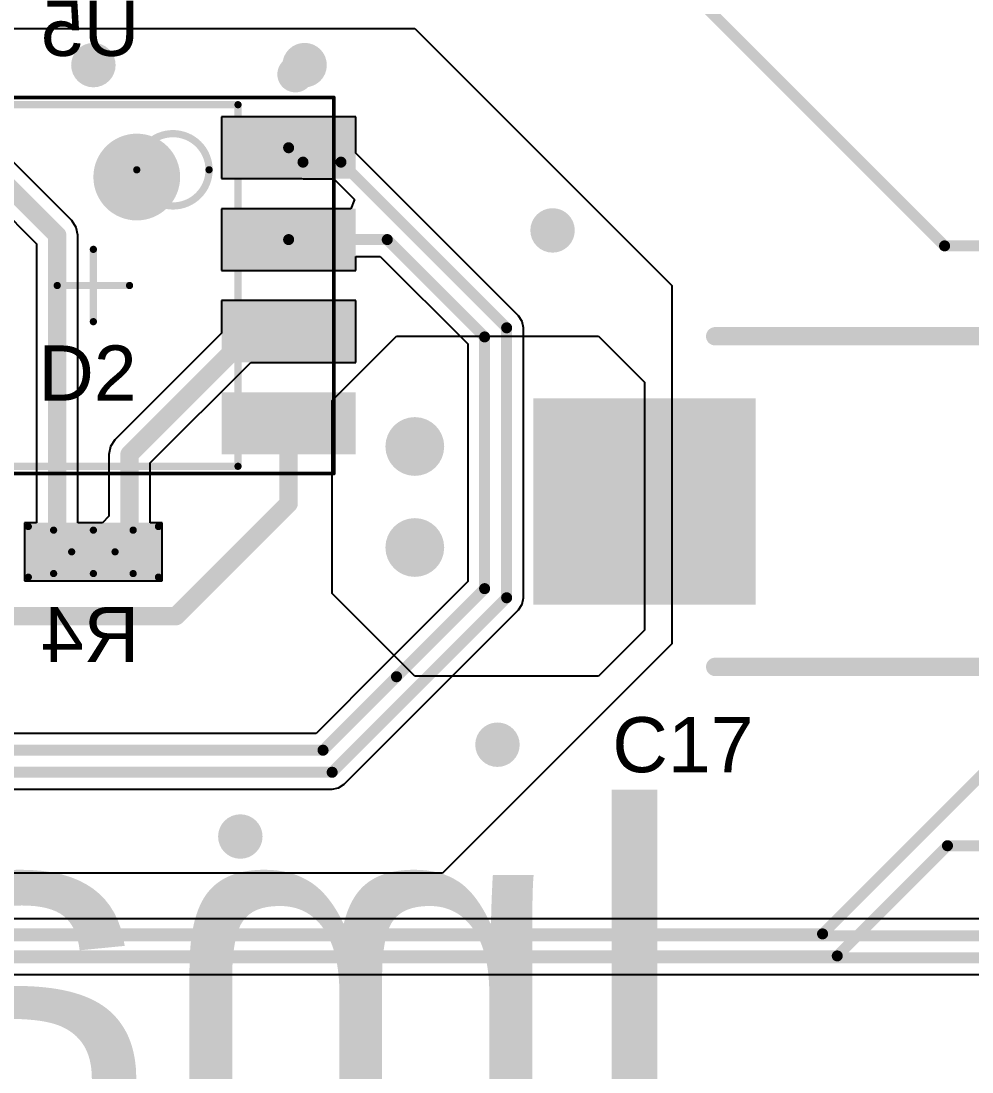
# Model space of a CAD drawing. Header units: millimetres. Extents: x -0.02 to 3.95, y -0.02 to 3.95.
# Drawn here: x 2.921 to 3.438, y 1.897 to 2.469 of the extents above; entities that cross this region are included whole.
import ezdxf

# ---------------------------------------------------------------- set-up
doc = ezdxf.new("R2010")
doc.units = ezdxf.units.MM
doc.header["$MEASUREMENT"] = 0
for name, color, linetype in [('BottomLayer', 5, 'Continuous'), ('BottomOverlay', 54, 'Continuous'), ('BottomPaste', 16, 'Continuous'), ('BottomSolder', 6, 'Continuous'), ('InternalPlane2', 16, 'Continuous'), ('Mechanical13', 56, 'Continuous'), ('Mechanical15', 56, 'Continuous'), ('TopLayer', 1, 'Continuous'), ('TopOverlay', 2, 'Continuous'), ('TopPaste', 8, 'Continuous'), ('TopSolder', 216, 'Continuous'), ('ViaHoleLayer', 16, 'Continuous')]:
    doc.layers.add(name, color=color, linetype=linetype)
doc.styles.add('Arial', font='', dxfattribs={"height": 0.2})
doc.styles.add('SciFly', font='', dxfattribs={"height": 0.2})
doc.styles.get('Arial').set_extended_font_data('Arial')
doc.styles.get('SciFly').set_extended_font_data('SciFly')

# ---------------------------------------------------------------- blocks, each defined once
blk = doc.blocks.new('2917__7343_M_______34')
at = {"layer": 'TopLayer'}
for points in [[(-0.05452755, 0.05019685), (0.05452755, 0.05019685), (0.05452755, -0.05019685), (-0.05452755, -0.05019685)], [(0.19901575, 0.05019685), (0.30807085, 0.05019685), (0.30807085, -0.05019685), (0.19901575, -0.05019685)]]:
    blk.add_hatch(color=1, dxfattribs=at).paths.add_polyline_path(points)
at = {"layer": 'TopPaste'}
for points in [[(-0.05452755, 0.05019685), (0.05452755, 0.05019685), (0.05452755, -0.05019685), (-0.05452755, -0.05019685)], [(0.19901575, 0.05019685), (0.30807085, 0.05019685), (0.30807085, -0.05019685), (0.19901575, -0.05019685)]]:
    blk.add_hatch(color=8, dxfattribs=at).paths.add_polyline_path(points)
at = {"layer": 'TopSolder'}
for points in [[(-0.06052755, 0.05619685), (0.06052755, 0.05619685), (0.06052755, -0.05619685), (-0.06052755, -0.05619685)], [(0.19301575, 0.05619685), (0.31407085, 0.05619685), (0.31407085, -0.05619685), (0.19301575, -0.05619685)]]:
    blk.add_hatch(color=216, dxfattribs=at).paths.add_polyline_path(points)
at = {"layer": 'TopOverlay', "const_width": 0.01}
for points in [[(0.215, 0.09), (0.035, 0.09)], [(0.215, -0.09), (0.035, -0.09)]]:
    blk.add_lwpolyline(points, dxfattribs=at)
at = {"layer": 'TopOverlay'}
for points, const_width in [([(0.0325, 0.09, 1), (0.0375, 0.09, 1)], 0.005), ([(0.2125, 0.09, 1), (0.2175, 0.09, 1)], 0.005), ([(-0.0400787, 0.0759449, 1), (-0.0499213, 0.0759449, 1)], 0.0098425), ([(-0.0523819, 0.0759449, 1), (-0.0474607, 0.0759449, 1)], 0.0049212), ([(-0.0425393, 0.0759449, 1), (-0.0376181, 0.0759449, 1)], 0.0049212), ([(0.0325, -0.09, 1), (0.0375, -0.09, 1)], 0.005), ([(0.2125, -0.09, 1), (0.2175, -0.09, 1)], 0.005)]:
    blk.add_lwpolyline(points, format="xyb", close=True, dxfattribs=dict(at, const_width=const_width))
blk = doc.blocks.new('TMP75C_Q1_B_66')
at = {"layer": 'BottomLayer'}
for points in [[(-0.0757874, 0.08582675), (-0.0757874, 0.06417325), (-0.136811, 0.06417325), (-0.136811, 0.08582675)], [(0.136811, 0.08582675), (0.136811, 0.06417325), (0.0757874, 0.06417325), (0.0757874, 0.08582675)], [(-0.0757874, 0.03582675), (-0.0757874, 0.01417325), (-0.136811, 0.01417325), (-0.136811, 0.03582675)], [(0.136811, 0.03582675), (0.136811, 0.01417325), (0.0757874, 0.01417325), (0.0757874, 0.03582675)], [(-0.0757874, -0.01417325), (-0.0757874, -0.03582675), (-0.136811, -0.03582675), (-0.136811, -0.01417325)], [(0.136811, -0.01417325), (0.136811, -0.03582675), (0.0757874, -0.03582675), (0.0757874, -0.01417325)], [(-0.0757874, -0.06417325), (-0.0757874, -0.08582675), (-0.136811, -0.08582675), (-0.136811, -0.06417325)], [(0.136811, -0.06417325), (0.136811, -0.08582675), (0.0757874, -0.08582675), (0.0757874, -0.06417325)]]:
    blk.add_hatch(color=5, dxfattribs=at).paths.add_polyline_path(points)
at = {"layer": 'BottomPaste'}
for points in [[(-0.0757874, 0.08582675), (-0.0757874, 0.06417325), (-0.136811, 0.06417325), (-0.136811, 0.08582675)], [(0.136811, 0.08582675), (0.136811, 0.06417325), (0.0757874, 0.06417325), (0.0757874, 0.08582675)], [(-0.0757874, 0.03582675), (-0.0757874, 0.01417325), (-0.136811, 0.01417325), (-0.136811, 0.03582675)], [(0.136811, 0.03582675), (0.136811, 0.01417325), (0.0757874, 0.01417325), (0.0757874, 0.03582675)], [(-0.0757874, -0.01417325), (-0.0757874, -0.03582675), (-0.136811, -0.03582675), (-0.136811, -0.01417325)], [(0.136811, -0.01417325), (0.136811, -0.03582675), (0.0757874, -0.03582675), (0.0757874, -0.01417325)], [(-0.0757874, -0.06417325), (-0.0757874, -0.08582675), (-0.136811, -0.08582675), (-0.136811, -0.06417325)], [(0.136811, -0.06417325), (0.136811, -0.08582675), (0.0757874, -0.08582675), (0.0757874, -0.06417325)]]:
    blk.add_hatch(color=16, dxfattribs=at).paths.add_polyline_path(points)
at = {"layer": 'BottomSolder'}
for points in [[(-0.0697874, 0.09182675), (-0.0697874, 0.05817325), (-0.142811, 0.05817325), (-0.142811, 0.09182675)], [(0.142811, 0.09182675), (0.142811, 0.05817325), (0.0697874, 0.05817325), (0.0697874, 0.09182675)], [(-0.0697874, 0.04182675), (-0.0697874, 0.008173250000000003), (-0.142811, 0.008173249999999996), (-0.142811, 0.04182675)], [(0.142811, 0.04182675), (0.142811, 0.008173250000000003), (0.0697874, 0.008173249999999996), (0.0697874, 0.04182675)], [(-0.0697874, -0.008173249999999996), (-0.0697874, -0.04182675), (-0.142811, -0.04182675), (-0.142811, -0.008173250000000003)], [(0.142811, -0.008173249999999996), (0.142811, -0.04182675), (0.0697874, -0.04182675), (0.0697874, -0.008173250000000003)], [(-0.0697874, -0.05817325), (-0.0697874, -0.09182675), (-0.142811, -0.09182675), (-0.142811, -0.05817325)], [(0.142811, -0.05817325), (0.142811, -0.09182675), (0.0697874, -0.09182675), (0.0697874, -0.05817325)]]:
    blk.add_hatch(color=6, dxfattribs=at).paths.add_polyline_path(points)
at = {"layer": 'BottomOverlay'}
for points, const_width in [([(-0.011811, -0.0590551, 1), (-0.035433, -0.0590551, 1)], 0.023622), ([(-0.0413385, -0.0590551, 1), (-0.0295275, -0.0590551, 1)], 0.011811), ([(-0.0177165, -0.0590551, 1), (-0.0059055, -0.0590551, 1)], 0.011811), ([(-0.1050787, -0.115, 1), (-0.1149213, -0.115, 1)], 0.0098425), ([(-0.1173819, -0.115, 1), (-0.1124607, -0.115, 1)], 0.0049212), ([(-0.1075393, -0.115, 1), (-0.1026181, -0.115, 1)], 0.0049212)]:
    blk.add_lwpolyline(points, format="xyb", close=True, dxfattribs=dict(at, const_width=const_width))
at = {"layer": 'Mechanical13', "const_width": 0.003937}
for points in [[(-0.0787401, 0.0984252), (-0.0787401, -0.0984252)], [(0.0787402, 0.0984252), (-0.0787401, 0.0984252)], [(0.0787402, 0.0984252), (0.0787402, -0.0984252)], [(0.0787402, -0.0984252), (-0.0787401, -0.0984252)]]:
    blk.add_lwpolyline(points, dxfattribs=at)
at = {"layer": 'Mechanical13'}
for points, const_width in [([(-0.0797243, 0.0984252, 1), (-0.0777559, 0.0984252, 1)], 0.0019685), ([(-0.0797243, 0.0984252, 1), (-0.0777559, 0.0984252, 1)], 0.0019685), ([(0.077756, 0.0984252, 1), (0.0797244, 0.0984252, 1)], 0.0019685), ([(0.077756, 0.0984252, 1), (0.0797244, 0.0984252, 1)], 0.0019685), ([(-0.0236221, -0.0629921, 1), (-0.0629921, -0.0629921, 1)], 0.003937), ([(-0.0639763, -0.0629921, 1), (-0.0620079, -0.0629921, 1)], 0.0019685), ([(-0.0246063, -0.0629921, 1), (-0.0226379, -0.0629921, 1)], 0.0019685), ([(-0.0797243, -0.0984252, 1), (-0.0777559, -0.0984252, 1)], 0.0019685), ([(-0.0797243, -0.0984252, 1), (-0.0777559, -0.0984252, 1)], 0.0019685), ([(0.077756, -0.0984252, 1), (0.0797244, -0.0984252, 1)], 0.0019685), ([(0.077756, -0.0984252, 1), (0.0797244, -0.0984252, 1)], 0.0019685)]:
    blk.add_lwpolyline(points, format="xyb", close=True, dxfattribs=dict(at, const_width=const_width))
at = {"layer": 'Mechanical15'}
for points, const_width in [([(-0.1309055, 0.1023622), (-0.1309055, -0.1023622)], 0.0019685), ([(0.1309055, 0.1023622), (-0.1309055, 0.1023622)], 0.0019685), ([(0.1309055, 0.1023622), (0.1309055, -0.1023622)], 0.0019685), ([(0, 0.019685), (0, -0.019685)], 0.003937), ([(0.0196851, 0), (-0.019685, 0)], 0.003937), ([(0.1309055, -0.1023622), (-0.1309055, -0.1023622)], 0.0019685)]:
    blk.add_lwpolyline(points, dxfattribs=dict(at, const_width=const_width))
for points, const_width in [([(-0.1313976, 0.1023622, 1), (-0.1304134, 0.1023622, 1)], 0.0009842), ([(-0.1313976, 0.1023622, 1), (-0.1304134, 0.1023622, 1)], 0.0009842), ([(0.1304134, 0.1023622, 1), (0.1313976, 0.1023622, 1)], 0.0009842), ([(0.1304134, 0.1023622, 1), (0.1313976, 0.1023622, 1)], 0.0009842), ([(-0.0009842, 0.019685, 1), (0.0009842, 0.019685, 1)], 0.0019685), ([(-0.0206692, 0, 1), (-0.0187008, 0, 1)], 0.0019685), ([(0.0187009, 0, 1), (0.0206693, 0, 1)], 0.0019685), ([(-0.0009842, -0.019685, 1), (0.0009842, -0.019685, 1)], 0.0019685), ([(-0.1313976, -0.1023622, 1), (-0.1304134, -0.1023622, 1)], 0.0009842), ([(-0.1313976, -0.1023622, 1), (-0.1304134, -0.1023622, 1)], 0.0009842), ([(0.1304134, -0.1023622, 1), (0.1313976, -0.1023622, 1)], 0.0009842), ([(0.1304134, -0.1023622, 1), (0.1313976, -0.1023622, 1)], 0.0009842)]:
    blk.add_lwpolyline(points, format="xyb", close=True, dxfattribs=dict(at, const_width=const_width))
blk = doc.blocks.new('0402_B_73')
at = {"layer": 'BottomLayer'}
for points in [[(-0.007874, 0.0098424), (-0.007874, -0.0098426), (-0.031496, -0.0098426), (-0.031496, 0.0098424)], [(0.0314961, 0.0098424), (0.0314961, -0.0098426), (0.0078741, -0.0098426), (0.0078741, 0.0098424)]]:
    blk.add_hatch(color=5, dxfattribs=at).paths.add_polyline_path(points)
at = {"layer": 'BottomPaste'}
for points in [[(-0.007874, 0.0098424), (-0.007874, -0.0098426), (-0.031496, -0.0098426), (-0.031496, 0.0098424)], [(0.0314961, 0.0098424), (0.0314961, -0.0098426), (0.0078741, -0.0098426), (0.0078741, 0.0098424)]]:
    blk.add_hatch(color=16, dxfattribs=at).paths.add_polyline_path(points)
at = {"layer": 'BottomSolder'}
for points in [[(-0.001874, 0.0158424), (-0.001874, -0.0158426), (-0.037496, -0.0158426), (-0.037496, 0.0158424)], [(0.0374961, 0.0158424), (0.0374961, -0.0158426), (0.0018741, -0.0158426), (0.0018741, 0.0158424)]]:
    blk.add_hatch(color=6, dxfattribs=at).paths.add_polyline_path(points)
at = {"layer": 'Mechanical13', "const_width": 0.003937}
for points in [[(-0.0216535, 0.0118109), (0.0216536, 0.0118109)], [(-0.0216535, -0.0118111), (-0.0216535, 0.0118109)], [(0.0216536, -0.0118111), (0.0216536, 0.0118109)], [(-0.0216535, -0.0118111), (0.0216536, -0.0118111)]]:
    blk.add_lwpolyline(points, dxfattribs=at)
at = {"layer": 'Mechanical13', "const_width": 0.0019685}
for points in [[(-0.0226377, 0.0118109, 1), (-0.0206693, 0.0118109, 1)], [(-0.0226377, 0.0118109, 1), (-0.0206693, 0.0118109, 1)], [(0.0206694, 0.0118109, 1), (0.0226378, 0.0118109, 1)], [(0.0206694, 0.0118109, 1), (0.0226378, 0.0118109, 1)], [(-0.0226377, -0.0118111, 1), (-0.0206693, -0.0118111, 1)], [(-0.0226377, -0.0118111, 1), (-0.0206693, -0.0118111, 1)], [(0.0206694, -0.0118111, 1), (0.0226378, -0.0118111, 1)], [(0.0206694, -0.0118111, 1), (0.0226378, -0.0118111, 1)]]:
    blk.add_lwpolyline(points, format="xyb", close=True, dxfattribs=at)
at = {"layer": 'Mechanical15', "const_width": 0.003937}
for points in [[(-0.035433, 0.0137794), (0.0354331, 0.0137794)], [(-0.035433, -0.0137796), (-0.035433, 0.0137794)], [(0, -0.0118111), (0, 0.0118109)], [(0.0354331, -0.0137796), (0.0354331, 0.0137794)], [(-0.011811, -1e-07), (0.0118111, -1e-07)], [(-0.035433, -0.0137796), (0.0354331, -0.0137796)]]:
    blk.add_lwpolyline(points, dxfattribs=at)
at = {"layer": 'Mechanical15', "const_width": 0.0019685}
for points in [[(-0.0364172, 0.0137794, 1), (-0.0344488, 0.0137794, 1)], [(-0.0364172, 0.0137794, 1), (-0.0344488, 0.0137794, 1)], [(-0.0009842, 0.0118109, 1), (0.0009842, 0.0118109, 1)], [(0.0344489, 0.0137794, 1), (0.0364173, 0.0137794, 1)], [(0.0344489, 0.0137794, 1), (0.0364173, 0.0137794, 1)], [(-0.0127952, -1e-07, 1), (-0.0108268, -1e-07, 1)], [(0.0108269, -1e-07, 1), (0.0127953, -1e-07, 1)], [(-0.0009842, -0.0118111, 1), (0.0009842, -0.0118111, 1)], [(-0.0364172, -0.0137796, 1), (-0.0344488, -0.0137796, 1)], [(-0.0364172, -0.0137796, 1), (-0.0344488, -0.0137796, 1)], [(0.0344489, -0.0137796, 1), (0.0364173, -0.0137796, 1)], [(0.0344489, -0.0137796, 1), (0.0364173, -0.0137796, 1)]]:
    blk.add_lwpolyline(points, format="xyb", close=True, dxfattribs=at)

msp = doc.modelspace()

# ---------------------------------------------------------------- hatches: boundary and pattern name
at = {"layer": 'BottomLayer'}
h = msp.add_hatch(color=5, dxfattribs=at)
edge = h.paths.add_edge_path()
edge.add_arc((2.96, 2.445), 0.0121025, 0, 360)
h = msp.add_hatch(color=5, dxfattribs=at)
edge = h.paths.add_edge_path()
edge.add_arc((3.075, 2.445), 0.0121025, 0, 360)
h = msp.add_hatch(color=5, dxfattribs=at)
edge = h.paths.add_edge_path()
edge.add_arc((3.21, 2.355), 0.0121025, 0, 360)
h = msp.add_hatch(color=5, dxfattribs=at)
edge = h.paths.add_edge_path()
edge.add_arc((3.135, 2.2373622), 0.016, 0, 360)
h = msp.add_hatch(color=5, dxfattribs=at)
edge = h.paths.add_edge_path()
edge.add_arc((3.135, 2.1823622), 0.016, 0, 360)
h = msp.add_hatch(color=5, dxfattribs=at)
edge = h.paths.add_edge_path()
edge.add_arc((3.18, 2.075), 0.0121025, 0, 360)
h = msp.add_hatch(color=5, dxfattribs=at)
edge = h.paths.add_edge_path()
edge.add_arc((3.04, 2.025), 0.0121025, 0, 360)
at = {"layer": 'InternalPlane2'}
h = msp.add_hatch(color=16, dxfattribs=at)
edge = h.paths.add_edge_path()
edge.add_arc((2.96, 2.445), 0.0121023, 0, 360)
h = msp.add_hatch(color=16, dxfattribs=at)
edge = h.paths.add_edge_path()
edge.add_arc((3.075, 2.445), 0.0121023, 0, 360)
h = msp.add_hatch(color=16, dxfattribs=at)
edge = h.paths.add_edge_path()
edge.add_arc((3.21, 2.355), 0.0121023, 0, 360)
h = msp.add_hatch(color=16, dxfattribs=at)
edge = h.paths.add_edge_path()
edge.add_arc((3.135, 2.2373622), 0.0158425, 0, 360)
h = msp.add_hatch(color=16, dxfattribs=at)
edge = h.paths.add_edge_path()
edge.add_arc((3.135, 2.1823622), 0.0158425, 0, 360)
h = msp.add_hatch(color=16, dxfattribs=at)
edge = h.paths.add_edge_path()
edge.add_arc((3.18, 2.075), 0.0121023, 0, 360)
h = msp.add_hatch(color=16, dxfattribs=at)
edge = h.paths.add_edge_path()
edge.add_arc((3.04, 2.025), 0.0121023, 0, 360)
at = {"layer": 'TopLayer'}
h = msp.add_hatch(color=1, dxfattribs=at)
edge = h.paths.add_edge_path()
edge.add_arc((2.96, 2.445), 0.0121025, 0, 360)
h = msp.add_hatch(color=1, dxfattribs=at)
edge = h.paths.add_edge_path()
edge.add_arc((3.075, 2.445), 0.0121025, 0, 360)
h = msp.add_hatch(color=1, dxfattribs=at)
edge = h.paths.add_edge_path()
edge.add_arc((3.21, 2.355), 0.0121025, 0, 360)
h = msp.add_hatch(color=1, dxfattribs=at)
edge = h.paths.add_edge_path()
edge.add_arc((3.135, 2.2373622), 0.016, 0, 360)
h = msp.add_hatch(color=1, dxfattribs=at)
edge = h.paths.add_edge_path()
edge.add_arc((3.135, 2.1823622), 0.016, 0, 360)
h = msp.add_hatch(color=1, dxfattribs=at)
edge = h.paths.add_edge_path()
edge.add_arc((3.18, 2.075), 0.0121025, 0, 360)
h = msp.add_hatch(color=1, dxfattribs=at)
edge = h.paths.add_edge_path()
edge.add_arc((3.04, 2.025), 0.0121025, 0, 360)
at = {"layer": 'ViaHoleLayer'}
h = msp.add_hatch(color=16, dxfattribs=at)
edge = h.paths.add_edge_path()
edge.add_arc((2.96, 2.445), 0.0061023, 0, 360)
h = msp.add_hatch(color=16, dxfattribs=at)
edge = h.paths.add_edge_path()
edge.add_arc((3.075, 2.445), 0.0061023, 0, 360)
h = msp.add_hatch(color=16, dxfattribs=at)
edge = h.paths.add_edge_path()
edge.add_arc((3.21, 2.355), 0.0061023, 0, 360)
h = msp.add_hatch(color=16, dxfattribs=at)
edge = h.paths.add_edge_path()
edge.add_arc((3.135, 2.2373622), 0.0098425, 0, 360)
h = msp.add_hatch(color=16, dxfattribs=at)
edge = h.paths.add_edge_path()
edge.add_arc((3.135, 2.1823622), 0.0098425, 0, 360)
h = msp.add_hatch(color=16, dxfattribs=at)
edge = h.paths.add_edge_path()
edge.add_arc((3.18, 2.075), 0.0061023, 0, 360)
h = msp.add_hatch(color=16, dxfattribs=at)
edge = h.paths.add_edge_path()
edge.add_arc((3.04, 2.025), 0.0061023, 0, 360)

# ---------------------------------------------------------------- linework, layer by layer
at = {"layer": 'BottomLayer'}
for p, q in [((2.5, 2.465), (3.135, 2.465)), ((3.135, 2.465), (3.275, 2.325)), ((3.102811, 2.4168267), (3.0297874, 2.4168267)), ((3.0297874, 2.4168267), (3.0297874, 2.3831733)), ((3.102811, 2.4168267), (3.0297874, 2.4168267)), ((3.0297874, 2.4168267), (3.0297874, 2.3831733)), ((3.102811, 2.3971368), (3.102811, 2.4168267)), ((3.102811, 2.3971368), (3.102811, 2.4168267)), ((2.9482456, 2.3603066), (2.9012853, 2.4072669)), ((2.9482456, 2.3603066), (2.9012853, 2.4072669)), ((3.1914886, 2.3084593), (3.102811, 2.3971368)), ((3.1914886, 2.3084593), (3.102811, 2.3971368)), ((2.8948811, 2.3819487), (2.9290995, 2.3477303)), ((2.8948811, 2.3819487), (2.9290995, 2.3477303)), ((3.0297874, 2.3831733), (3.0732392, 2.3831733)), ((3.0297874, 2.3831733), (3.0732392, 2.3831733)), ((3.0732392, 2.3831733), (3.074126, 2.3829969)), ((3.0732392, 2.3831733), (3.074126, 2.3829969)), ((3.074126, 2.3829969), (3.0909965, 2.3829969)), ((3.074126, 2.3829969), (3.0909965, 2.3829969)), ((3.0909965, 2.3829969), (3.1021666, 2.3718267)), ((3.0909965, 2.3829969), (3.1021666, 2.3718267)), ((3.1021666, 2.3718267), (3.1000954, 2.3668269)), ((3.1021666, 2.3718267), (3.1000956, 2.3668267)), ((3.0989359, 2.3668267), (3.0297874, 2.3668267)), ((3.0297874, 2.3668267), (3.0297874, 2.3331733)), ((3.1000956, 2.3668267), (3.0297874, 2.3668267)), ((3.0297874, 2.3668267), (3.0297874, 2.3331733)), ((3.0992517, 2.3668268), (3.0989359, 2.3668267)), ((3.0992518, 2.3668268), (3.0992517, 2.3668268)), ((3.1000954, 2.3668269), (3.0992518, 2.3668268)), ((2.9506768, 2.356668), (2.9482456, 2.3603066)), ((2.9506768, 2.356668), (2.9482456, 2.3603066)), ((2.9515306, 2.352376), (2.9506768, 2.356668)), ((2.9515306, 2.352376), (2.9506768, 2.356668)), ((2.9515305, 2.3523755), (2.9515306, 2.352376)), ((2.9515305, 2.3523755), (2.9515306, 2.352376)), ((2.9515305, 2.1958424), (2.9515305, 2.3523755)), ((2.9515305, 2.1958424), (2.9515305, 2.3523755)), ((2.9290995, 2.3477303), (2.9290995, 2.1958424)), ((2.9290995, 2.3477303), (2.9290995, 2.1958424)), ((3.102811, 2.3331733), (3.102811, 2.3408237)), ((3.102811, 2.3408237), (3.1161992, 2.3408237)), ((3.102811, 2.3331733), (3.102811, 2.3408237)), ((3.102811, 2.3408237), (3.1161992, 2.3408237)), ((3.1161992, 2.3408237), (3.1638237, 2.2931992)), ((3.1161992, 2.3408237), (3.1638237, 2.2931992)), ((3.0297874, 2.3331733), (3.102811, 2.3331733)), ((3.0297874, 2.3331733), (3.102811, 2.3331733)), ((3.275, 2.325), (3.275, 2.13)), ((3.102811, 2.3168267), (3.0297874, 2.3168267)), ((3.0297874, 2.3168267), (3.0297874, 2.2990343)), ((3.102811, 2.3168267), (3.0297874, 2.3168267)), ((3.0297874, 2.3168267), (3.0297874, 2.2990343)), ((3.102811, 2.2831733), (3.102811, 2.3168267)), ((3.102811, 2.2831733), (3.102811, 2.3168267)), ((3.1934778, 2.3054823), (3.1914886, 2.3084593)), ((3.1934778, 2.3054823), (3.1914886, 2.3084593)), ((3.1941763, 2.3019706), (3.1934778, 2.3054823)), ((3.1941763, 2.3019706), (3.1934778, 2.3054823)), ((3.1941763, 2.155), (3.1941763, 2.3019706)), ((3.1941763, 2.155), (3.1941763, 2.3019706)), ((3.0297874, 2.2990343), (2.9717545, 2.2410015)), ((3.0297874, 2.2990343), (2.9717545, 2.2410015)), ((3.1638237, 2.2931992), (3.1638237, 2.1637714)), ((3.1638237, 2.2931992), (3.1638237, 2.1637714)), ((2.9909006, 2.2284252), (3.0456486, 2.2831733)), ((2.9909006, 2.2284252), (3.0456486, 2.2831733)), ((3.0456486, 2.2831733), (3.102811, 2.2831733)), ((3.0456486, 2.2831733), (3.102811, 2.2831733)), ((2.9693233, 2.2373629), (2.9684695, 2.2330709)), ((2.9693233, 2.2373629), (2.9684695, 2.2330709)), ((2.9717545, 2.2410015), (2.9693233, 2.2373629)), ((2.9717545, 2.2410015), (2.9693233, 2.2373629)), ((2.9684695, 2.2330709), (2.9684696, 2.2330704)), ((2.9684695, 2.2330709), (2.9684696, 2.2330704)), ((2.9684696, 2.2330704), (2.9684696, 2.199378)), ((2.9684696, 2.2330704), (2.9684696, 2.199378)), ((2.9909006, 2.1958424), (2.9909006, 2.2284252)), ((2.9909006, 2.1958424), (2.9909006, 2.2284252)), ((2.9684696, 2.199378), (2.964934, 2.1958424)), ((2.9684696, 2.199378), (2.964934, 2.1958424)), ((2.9290995, 2.1958424), (2.922504, 2.1958424)), ((2.922504, 2.1958424), (2.922504, 2.1641574)), ((2.9290995, 2.1958424), (2.922504, 2.1958424)), ((2.922504, 2.1958424), (2.922504, 2.1641574)), ((2.956874, 2.1958424), (2.9515305, 2.1958424)), ((2.956874, 2.1958424), (2.9515305, 2.1958424)), ((2.958126, 2.1958425), (2.956874, 2.1958424)), ((2.958126, 2.1958425), (2.956874, 2.1958424)), ((2.964934, 2.1958424), (2.958126, 2.1958425)), ((2.964934, 2.1958424), (2.958126, 2.1958425)), ((2.9974961, 2.1958424), (2.9909006, 2.1958424)), ((2.9974961, 2.1958424), (2.9909006, 2.1958424)), ((2.9974961, 2.1641574), (2.9974961, 2.1958424)), ((2.9974961, 2.1641574), (2.9974961, 2.1958424)), ((2.922504, 2.1641574), (2.956874, 2.1641574)), ((2.922504, 2.1641574), (2.956874, 2.1641574)), ((2.956874, 2.1641574), (2.958126, 2.1641573)), ((2.956874, 2.1641574), (2.958126, 2.1641573)), ((2.958126, 2.1641573), (2.9618741, 2.1641573)), ((2.958126, 2.1641573), (2.9618741, 2.1641573)), ((2.9618741, 2.1641573), (2.9631261, 2.1641574)), ((2.9618741, 2.1641573), (2.9631261, 2.1641574)), ((2.9631261, 2.1641574), (2.9974961, 2.1641574)), ((2.9631261, 2.1641574), (2.9974961, 2.1641574)), ((3.1638237, 2.1637714), (3.1185413, 2.118489)), ((3.1638237, 2.1637714), (3.1185413, 2.118489)), ((3.1914886, 2.1485114), (3.1934778, 2.1514884)), ((3.1914886, 2.1485114), (3.1934778, 2.1514884)), ((3.1934778, 2.1514884), (3.1941763, 2.155)), ((3.1934778, 2.1514884), (3.1941763, 2.155)), ((3.0964886, 2.0535114), (3.1914886, 2.1485114)), ((3.0964886, 2.0535114), (3.1914886, 2.1485114)), ((3.275, 2.13), (3.15, 2.005)), ((3.1185407, 2.1184886), (3.0812285, 2.0811763)), ((3.1185407, 2.1184886), (3.0812285, 2.0811763)), ((3.1185413, 2.118489), (3.1185407, 2.1184886)), ((3.1185413, 2.118489), (3.1185407, 2.1184886)), ((3.0812285, 2.0811763), (1.8137714, 2.0811763)), ((3.0812285, 2.0811763), (1.8137714, 2.0811763)), ((1.805, 2.0508237), (3.09, 2.0508237)), ((1.805, 2.0508237), (3.09, 2.0508237)), ((3.09, 2.0508237), (3.0935116, 2.0515222)), ((3.09, 2.0508237), (3.0935116, 2.0515222)), ((3.0935116, 2.0515222), (3.0964886, 2.0535114)), ((3.0935116, 2.0515222), (3.0964886, 2.0535114)), ((3.15, 2.005), (1.73, 2.005)), ((3.5324747, 1.9801763), (1.607801, 1.9801763)), ((1.5960001, 1.9498237), (3.5412461, 1.9498237))]:
    msp.add_line(p, q, dxfattribs=at)
for points, const_width in [([(2.8933547, 2.3993363), (2.940315, 2.352376)], 0.01), ([(3.0662992, 2.4), (3.074126, 2.3921732)], 0.006), ([(3.074126, 2.3921732), (3.0947974, 2.3921732)], 0.006), ([(3.0947974, 2.3921732), (3.185, 2.3019706)], 0.006), ([(2.940315, 2.1799999), (2.940315, 2.352376)], 0.01), ([(3.0662992, 2.35), (3.1200001, 2.35)], 0.006), ([(3.1200001, 2.35), (3.173, 2.2970001)], 0.006), ([(2.9796851, 2.2330709), (3.0466142, 2.3)], 0.01), ([(3.0466142, 2.3), (3.0662992, 2.3)], 0.01), ([(3.185, 2.155), (3.185, 2.3019706)], 0.006), ([(3.173, 2.1599705), (3.173, 2.2970001)], 0.006), ([(3.0662992, 2.2062992), (3.0662992, 2.25)], 0.01), ([(2.9796851, 2.1799999), (2.9796851, 2.2330709)], 0.01), ([(3.005, 2.145), (3.0662992, 2.2062992)], 0.01), ([(3.1250295, 2.112), (3.173, 2.1599705)], 0.006), ([(3.09, 2.06), (3.185, 2.155)], 0.006), ([(2.91, 2.145), (3.005, 2.145)], 0.01), ([(3.0850294, 2.072), (3.1250294, 2.112)], 0.006), ([(3.1250294, 2.112), (3.1250295, 2.112)], 0.006), ([(1.8099705, 2.072), (3.0850294, 2.072)], 0.006), ([(1.805, 2.06), (3.09, 2.06)], 0.006), ([(1.604, 1.971), (3.5362756, 1.971)], 0.006), ([(1.5960001, 1.959), (3.5412461, 1.959)], 0.006)]:
    msp.add_lwpolyline(points, dxfattribs=dict(at, const_width=const_width))
for points, const_width in [([(3.0647992, 2.4, 1), (3.0677992, 2.4, 1)], 0.003), ([(3.072626, 2.3921732, 1), (3.075626, 2.3921732, 1)], 0.003), ([(3.072626, 2.3921732, 1), (3.075626, 2.3921732, 1)], 0.003), ([(3.0932974, 2.3921732, 1), (3.0962974, 2.3921732, 1)], 0.003), ([(3.0932974, 2.3921732, 1), (3.0962974, 2.3921732, 1)], 0.003), ([(2.937815, 2.352376, 1), (2.942815, 2.352376, 1)], 0.005), ([(2.937815, 2.352376, 1), (2.942815, 2.352376, 1)], 0.005), ([(3.0647992, 2.35, 1), (3.0677992, 2.35, 1)], 0.003), ([(3.1185001, 2.35, 1), (3.1215001, 2.35, 1)], 0.003), ([(3.1185001, 2.35, 1), (3.1215001, 2.35, 1)], 0.003), ([(3.0441142, 2.3, 1), (3.0491142, 2.3, 1)], 0.005), ([(3.0441142, 2.3, 1), (3.0491142, 2.3, 1)], 0.005), ([(3.0637992, 2.3, 1), (3.0687992, 2.3, 1)], 0.005), ([(3.1835, 2.3019706, 1), (3.1865, 2.3019706, 1)], 0.003), ([(3.1835, 2.3019706, 1), (3.1865, 2.3019706, 1)], 0.003), ([(3.1715, 2.2970001, 1), (3.1745, 2.2970001, 1)], 0.003), ([(3.1715, 2.2970001, 1), (3.1745, 2.2970001, 1)], 0.003), ([(3.0637992, 2.25, 1), (3.0687992, 2.25, 1)], 0.005), ([(2.9771851, 2.2330709, 1), (2.9821851, 2.2330709, 1)], 0.005), ([(2.9771851, 2.2330709, 1), (2.9821851, 2.2330709, 1)], 0.005), ([(3.0637992, 2.2062992, 1), (3.0687992, 2.2062992, 1)], 0.005), ([(3.0637992, 2.2062992, 1), (3.0687992, 2.2062992, 1)], 0.005), ([(2.937815, 2.1799999, 1), (2.942815, 2.1799999, 1)], 0.005), ([(2.9771851, 2.1799999, 1), (2.9821851, 2.1799999, 1)], 0.005), ([(3.1715, 2.1599705, 1), (3.1745, 2.1599705, 1)], 0.003), ([(3.1715, 2.1599705, 1), (3.1745, 2.1599705, 1)], 0.003), ([(3.1835, 2.155, 1), (3.1865, 2.155, 1)], 0.003), ([(3.1835, 2.155, 1), (3.1865, 2.155, 1)], 0.003), ([(3.0025, 2.145, 1), (3.0075, 2.145, 1)], 0.005), ([(3.0025, 2.145, 1), (3.0075, 2.145, 1)], 0.005), ([(3.1235294, 2.112, 1), (3.1265294, 2.112, 1)], 0.003), ([(3.1235294, 2.112, 1), (3.1265294, 2.112, 1)], 0.003), ([(3.1235295, 2.112, 1), (3.1265295, 2.112, 1)], 0.003), ([(3.1235295, 2.112, 1), (3.1265295, 2.112, 1)], 0.003), ([(3.0835294, 2.072, 1), (3.0865294, 2.072, 1)], 0.003), ([(3.0835294, 2.072, 1), (3.0865294, 2.072, 1)], 0.003), ([(3.0885, 2.06, 1), (3.0915, 2.06, 1)], 0.003), ([(3.0885, 2.06, 1), (3.0915, 2.06, 1)], 0.003)]:
    msp.add_lwpolyline(points, format="xyb", close=True, dxfattribs=dict(at, const_width=const_width))
at = {"layer": 'TopLayer'}
for p, q in [((3.09, 2.2623622), (3.125, 2.2973622)), ((3.125, 2.2973622), (3.235, 2.2973622)), ((3.235, 2.2973622), (3.26, 2.2723622)), ((3.26, 2.2723622), (3.26, 2.1373622)), ((3.09, 2.1573622), (3.09, 2.2623622)), ((3.135, 2.1123622), (3.09, 2.1573622)), ((3.26, 2.1373622), (3.235, 2.1123622)), ((3.235, 2.1123622), (3.135, 2.1123622))]:
    msp.add_line(p, q, dxfattribs=at)
at = {"layer": 'TopLayer', "const_width": 0.006}
for points in [[(3.0150001, 2.7549999), (3.4234252, 2.3465748)], [(3.4234252, 2.3465748), (3.715, 2.3465748)], [(3.357, 1.972), (3.4531576, 2.0681576)], [(3.365, 1.96), (3.4250001, 2.0200001)], [(3.4250001, 2.0200001), (3.475315, 2.0200001)], [(1.7049705, 1.972), (3.357, 1.972)], [(1.6980295, 1.96), (3.365, 1.96)]]:
    msp.add_lwpolyline(points, dxfattribs=at)
at = {"layer": 'TopLayer', "const_width": 0.003}
for points in [[(3.4219252, 2.3465748, 1), (3.4249252, 2.3465748, 1)], [(3.4219252, 2.3465748, 1), (3.4249252, 2.3465748, 1)], [(3.4235001, 2.0200001, 1), (3.4265001, 2.0200001, 1)], [(3.4235001, 2.0200001, 1), (3.4265001, 2.0200001, 1)], [(3.3555, 1.972, 1), (3.3585, 1.972, 1)], [(3.3555, 1.972, 1), (3.3585, 1.972, 1)], [(3.3635, 1.96, 1), (3.3665, 1.96, 1)], [(3.3635, 1.96, 1), (3.3665, 1.96, 1)]]:
    msp.add_lwpolyline(points, format="xyb", close=True, dxfattribs=at)

# ---------------------------------------------------------------- block references
for name, p, rotation in [('TMP75C_Q1_B_66', (2.96, 2.325), 180), ('2917__7343_M_______34', (3.5135433, 2.2073622), 180), ('0402_B_73', (2.96, 2.18), 360)]:
    msp.add_blockref(name, p, dxfattribs=dict(rotation=rotation))

# ---------------------------------------------------------------- texts
at = {"layer": 'BottomOverlay', "text_generation_flag": 2}
for s, height, style, p in [('U5', 0.03, 'Arial', (2.9849919, 2.4500049)), ('R4', 0.03, 'Arial', (2.9849919, 2.1200049)), ('Image Recorder', 0.2, 'SciFly', (3.2917845, 1.8504944))]:
    msp.add_text(s, height=height, dxfattribs=dict(at, style=style)).set_placement(p)
at = {"layer": 'TopOverlay', "style": 'Arial'}
for s, p in [('D2', (2.9300081, 2.2623671)), ('C17', (3.2425122, 2.0600049))]:
    msp.add_text(s, height=0.03, dxfattribs=at).set_placement(p)

doc.saveas('drawing.dxf')
